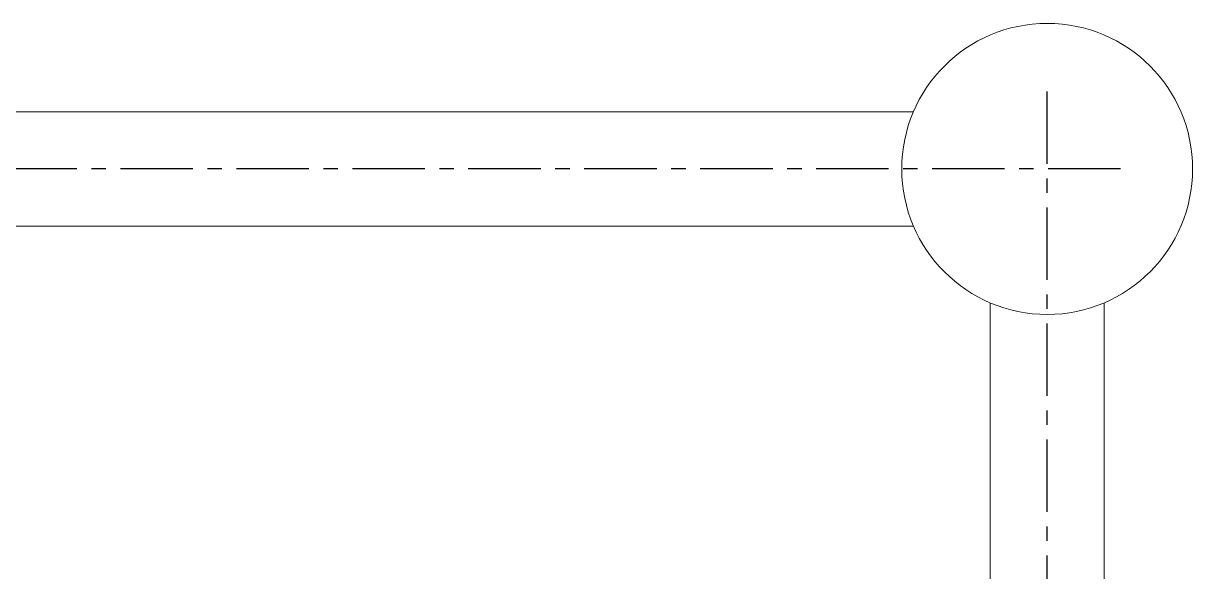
# Model space of a CAD drawing. Header units: millimetres. Extents: x 24859265 to 26550985, y 32092698 to 33532929.
# Drawn here: x 26242988 to 26248110, y 33025344 to 33027745 of the extents above; entities that cross this region are included whole.
import ezdxf

# ---------------------------------------------------------------- set-up
doc = ezdxf.new("R2010")
doc.units = ezdxf.units.MM
doc.linetypes.add('осевая', pattern=[50.8, 31.75, -6.35, 6.35, -6.35])

msp = doc.modelspace()

# ---------------------------------------------------------------- linework, layer by layer
at = {"color": 1, "linetype": 'осевая', "lineweight": 25, "ltscale": 10}
for p, q in [((26247473.2024, 33024589.5059), (26247473.2024, 33027507.4492)), ((26247794.5279, 33027107.4492), (26218967.0076, 33027107.4492))]:
    msp.add_line(p, q, dxfattribs=at)
at = {"lineweight": 20}
for p, q in [((26246887.1602, 33027357.4492), (26219953.0498, 33027357.4492)), ((26246887.1602, 33026857.4492), (26219953.0498, 33026857.4492)), ((26247223.2024, 33024755.1312), (26247223.2024, 33026521.4071)), ((26247723.2024, 33024755.1312), (26247723.2024, 33026521.4071))]:
    msp.add_line(p, q, dxfattribs=at)
msp.add_circle((26247473.2024, 33027107.4492), 637.1384, dxfattribs=at)

doc.saveas('drawing.dxf')
